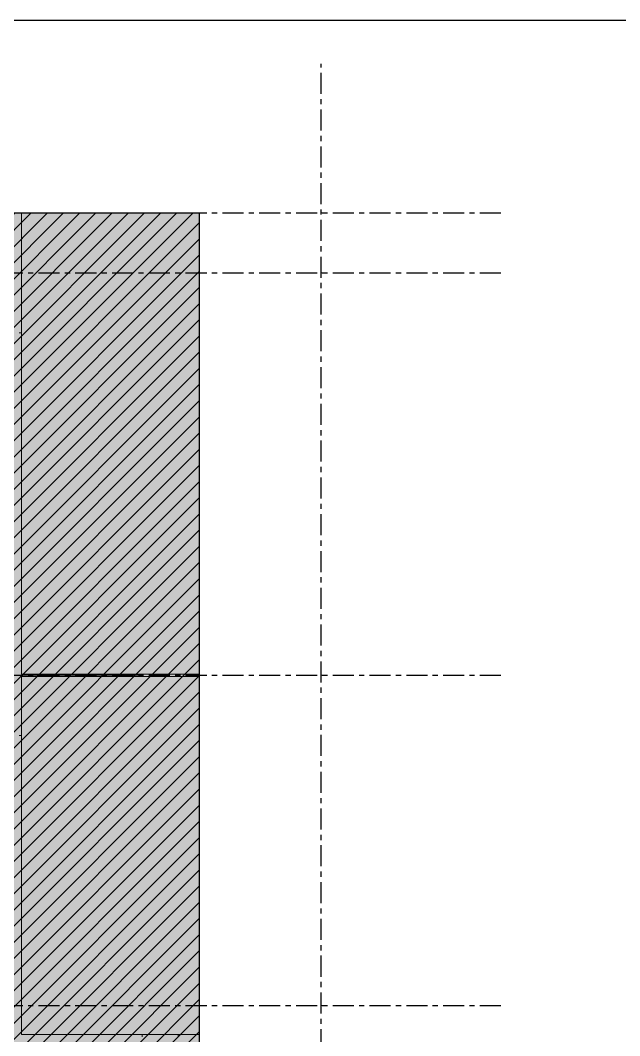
# Model space of a CAD drawing. Header units: millimetres. Extents: x 3774 to 718460, y -768339 to 192544.
# Drawn here: x 493139 to 498130, y -722317 to -713864 of the extents above; entities that cross this region are included whole.
import ezdxf
from ezdxf.enums import TextEntityAlignment as Align

# ---------------------------------------------------------------- set-up
doc = ezdxf.new("R2010")
doc.units = ezdxf.units.MM
doc.set_wipeout_variables(frame=1)
doc.linetypes.add('TA_GL_000.70000', pattern=[1.925, 0.7, -0.175, 0.175, -0.175, 0.7])
doc.linetypes.add('XKITLINE00', pattern=[0])
for name, color, linetype in [('000 - 0_SYM_DWG_GRID-BUBBLE_MAIN_COLOR_1', 7, 'Continuous'), ('000 - 0_SYM_DWG_GRIDLINE_MAIN_COLOR_251', 7, 'Continuous'), ('000 - CONCRETE_COL_HATCH_', 7, 'Continuous'), ('000 - CONCRETE_WALL_DEF_SUB', 7, 'Continuous'), ('000 - CONCRETE_WALL_WIPEOUT_', 7, 'Continuous'), ('000 - EXISTING_PRECAST_MAIN_COLOR_2', 7, 'Continuous'), ('DIM', 7, 'Continuous')]:
    doc.layers.add(name, color=color, linetype=linetype)
doc.layers.add('Part', color=7, linetype='Continuous', lineweight=0)
doc.styles.add('ARIAL', font='arial.ttf')
doc.styles.add('TA', font='', dxfattribs={"height": 4.5})
doc.styles.get('TA').set_extended_font_data('Cordia New')

# ---------------------------------------------------------------- blocks, each defined once
blk = doc.blocks.new('W-1-PP19-ST-ENT2_20260406-084955_STANDARD_PAPER_BLOCK')
at = {"layer": 'DIM', "color": 7}
blk.add_lwpolyline([(775, 0), (0, 0), (0, 443.999987), (775, 443.999987)], close=True, dxfattribs=at)
blk = doc.blocks.new('*U7976')
at = {"layer": '000 - 0_SYM_DWG_GRIDLINE_MAIN_COLOR_251', "color": 7, "linetype": 'ByBlock', "ltscale": 5}
blk.add_line((34.8, 0), (-343.8, 0), dxfattribs=at)
at = {"layer": '000 - 0_SYM_DWG_GRIDLINE_MAIN_COLOR_251', "color": 7}
blk.add_point((-309, 0), dxfattribs=at)
at = {"color": 7, "style": 'TA', "flags": 1}
blk.add_attdef('LOCATION', (6, -6), '', height=4.5, rotation=270, dxfattribs=at)
at = {"layer": '000 - 0_SYM_DWG_GRID-BUBBLE_MAIN_COLOR_1', "color": 7, "style": 'ARIAL'}
blk.add_attdef('GRID-HEAD', text='', height=4, rotation=90, dxfattribs=at).set_placement((52.8, 0), align=Align.MIDDLE_CENTER)
blk = doc.blocks.new('*U6975')
at = {"layer": '000 - 0_SYM_DWG_GRIDLINE_MAIN_COLOR_251', "color": 7, "linetype": 'ByBlock', "ltscale": 5}
blk.add_line((30, 0), (-194.06, 0), dxfattribs=at)
at = {"layer": '000 - 0_SYM_DWG_GRIDLINE_MAIN_COLOR_251', "color": 7}
for p in [(-164.06, 0), (0, 0)]:
    blk.add_point(p, dxfattribs=at)
at = {"color": 7, "style": 'TA', "flags": 1}
blk.add_attdef('LOCATION', (6, -6), '', height=4.5, rotation=270, dxfattribs=at)
blk = doc.blocks.new('*U6974')
at = {"layer": '000 - 0_SYM_DWG_GRIDLINE_MAIN_COLOR_251', "color": 7, "linetype": 'ByBlock', "ltscale": 5}
blk.add_line((30, 0), (-194.06, 0), dxfattribs=at)
at = {"layer": '000 - 0_SYM_DWG_GRIDLINE_MAIN_COLOR_251', "color": 7}
for p in [(-164.06, 0), (0, 0)]:
    blk.add_point(p, dxfattribs=at)
at = {"color": 7, "style": 'TA', "flags": 1}
blk.add_attdef('LOCATION', (6, -6), '', height=4.5, rotation=270, dxfattribs=at)
blk = doc.blocks.new('W-1-PP19-SE-ENT3_20260407-153749PP19_ENT3_ELE2_DIMS_1')
at = {"layer": '000 - 0_SYM_DWG_GRIDLINE_MAIN_COLOR_251', "color": 7, "linetype": 'TA_GL_000.70000'}
for name, p, xscale, yscale, zscale, rotation in [('*U7976', (2517, 102450), 50.00000000000007, 50.00000000000007, 50.00000000000007, 270), ('*U6975', (-5686.1, 118400), 50.00000000000003, 50.00000000000003, 50.00000000000003, 180), ('*U6975', (-5686.1, 117900), 50.00000000000003, 50.00000000000003, 50.00000000000003, 180), ('*U6974', (-5686.1, 114550), 50.00000000000003, 50.00000000000003, 50.00000000000003, 180), ('*U6974', (-5686.1, 111800), 50.00000000000003, 50.00000000000003, 50.00000000000003, 180)]:
    blk.add_blockref(name, p, dxfattribs=dict(at, xscale=xscale, yscale=yscale, zscale=zscale, rotation=rotation))
blk = doc.blocks.new('*A24055287')
at = {"layer": 'Part', "color": 7, "linetype": 'XKITLINE00', "lineweight": 0}
for p, q in [((2690.472485, -60.713163), (2691.672565, -60.713163)), ((2690.472487, -60.79316), (2690.472487, -60.713163)), ((2692.072565, -60.713163), (2696.632565, -60.713163)), ((2697.032565, -60.713163), (2703.672565, -60.713163)), ((2704.072565, -60.713163), (2710.232565, -60.713163)), ((2710.632565, -60.713163), (2715.672565, -60.713163)), ((2716.072565, -60.713163), (2720.632565, -60.713163)), ((2721.032565, -60.713163), (2725.272565, -60.713163)), ((2725.672565, -60.713163), (2726.472549, -60.713163)), ((2726.472547, -60.713163), (2726.472549, -60.713163)), ((2726.472549, -60.713163), (2726.472549, -60.79316)), ((2694.272525, -64.713163), (2694.432525, -64.713163)), ((2706.272525, -64.713163), (2706.432525, -64.713163)), ((2718.272525, -64.713163), (2718.432525, -64.713163))]:
    blk.add_line(p, q, dxfattribs=at)
blk = doc.blocks.new('*A24065288')
at = {"layer": 'Part', "color": 7, "linetype": 'XKITLINE00', "lineweight": 0}
for p, q in [((2694.272525, -82.713163), (2694.432525, -82.713163)), ((2706.272525, -82.713163), (2706.432525, -82.713163)), ((2718.272525, -82.713163), (2718.432525, -82.713163)), ((2690.472487, -84.79316), (2690.472487, -84.63316)), ((2726.472549, -84.79316), (2726.472549, -84.63316)), ((2694.272525, -86.713163), (2694.432525, -86.713163)), ((2706.272525, -86.713163), (2706.432525, -86.713163)), ((2718.272525, -86.713163), (2718.432525, -86.713163))]:
    blk.add_line(p, q, dxfattribs=at)
blk = doc.blocks.new('*A24085290')
at = {"layer": 'Part', "color": 7, "linetype": 'XKITLINE00', "lineweight": 0}
for p, q in [((2694.272525, -33.913163), (2694.432525, -33.913163)), ((2706.272525, -33.913163), (2706.432525, -33.913163)), ((2718.272525, -33.913163), (2718.432525, -33.913163)), ((2694.272525, -37.913163), (2694.432525, -37.913163)), ((2706.272525, -37.913163), (2706.432525, -37.913163)), ((2718.272525, -37.913163), (2718.432525, -37.913163))]:
    blk.add_line(p, q, dxfattribs=at)
blk = doc.blocks.new('*A24175299')
at = {"layer": 'Part', "color": 7, "linetype": 'XKITLINE00', "lineweight": 0}
for p, q in [((2726.472552, -84.79316), (2726.472552, -84.63316)), ((2728.872552, -84.79316), (2728.872552, -84.63316)), ((2726.472552, -108.79316), (2726.472552, -108.63316)), ((2728.872552, -108.79316), (2728.872552, -108.63316))]:
    blk.add_line(p, q, dxfattribs=at)
blk = doc.blocks.new('*A26145496')
at = {"layer": 'Part', "color": 7, "linetype": 'XKITLINE00', "lineweight": 0}
for p, q in [((2726.472525, -60.79316), (2726.472525, -60.63316)), ((2728.872525, -60.79316), (2728.872525, -60.63316))]:
    blk.add_line(p, q, dxfattribs=at)
blk = doc.blocks.new('*A26155497')
at = {"layer": 'Part', "color": 7, "linetype": 'XKITLINE00', "lineweight": 0}
for p, q in [((2724.672565, -60.713163), (2725.272565, -60.713163)), ((2724.672565, -60.793163), (2724.672565, -60.713163)), ((2725.672565, -60.713163), (2726.272565, -60.713163)), ((2726.272565, -60.713163), (2726.272565, -60.793163))]:
    blk.add_line(p, q, dxfattribs=at)
blk = doc.blocks.new('*A26165498')
at = {"layer": 'Part', "color": 7, "linetype": 'XKITLINE00', "lineweight": 0}
for p, q in [((2725.272565, -60.713163), (2725.272565, -60.63316)), ((2725.272565, -60.713163), (2725.672565, -60.713163)), ((2725.312565, -60.653163), (2725.312565, -60.63316)), ((2725.672565, -60.653163), (2725.312565, -60.653163)), ((2725.672565, -60.713163), (2725.672565, -60.653163))]:
    blk.add_line(p, q, dxfattribs=at)
blk = doc.blocks.new('*A26175499')
at = {"layer": 'Part', "color": 7, "linetype": 'XKITLINE00', "lineweight": 0}
for p, q in [((2720.632565, -60.713163), (2720.632565, -60.63316)), ((2720.632565, -60.713163), (2721.032565, -60.713163)), ((2720.672565, -60.653163), (2720.672565, -60.63316)), ((2721.032565, -60.653163), (2720.672565, -60.653163)), ((2721.032565, -60.713163), (2721.032565, -60.653163))]:
    blk.add_line(p, q, dxfattribs=at)
blk = doc.blocks.new('*A26185500')
at = {"layer": 'Part', "color": 7, "linetype": 'XKITLINE00', "lineweight": 0}
for p, q in [((2720.032565, -60.713163), (2720.632565, -60.713163)), ((2720.032565, -60.793163), (2720.032565, -60.713163)), ((2721.032565, -60.713163), (2721.632565, -60.713163)), ((2721.632565, -60.713163), (2721.632565, -60.793163))]:
    blk.add_line(p, q, dxfattribs=at)
blk = doc.blocks.new('A$Cdfe5f517')
at = {"layer": '000 - EXISTING_PRECAST_MAIN_COLOR_2', "color": 7, "linetype": 'XKITLINE00', "lineweight": 0}
for p, q in [((0, 15840), (-1480, 15840)), ((-1480, 15840), (-1480, 12000)), ((0, 15840), (0, 12000)), ((0, 12000), (-1480, 12000)), ((0, 11980), (-1480, 11980)), ((-1480, 11980), (-1480, 9000)), ((0, 11980), (0, 9000)), ((0, 9000), (-1480, 9000))]:
    blk.add_line(p, q, dxfattribs=at)
blk = doc.blocks.new('W-1-PP19-SE-ENT3_20260407-153318_PP19_ENT3_SE_ELE2')
at = {"layer": 'Part', "color": 7, "linetype": 'XKITLINE00', "lineweight": 0}
blk.add_line((2, 117900), (22, 117900), dxfattribs=at)
at = {"color": 7}
blk.add_blockref('A$Cdfe5f517', (1502, 102560.000375), dxfattribs=at)
at = {"color": 7, "lineweight": 0, "xscale": 125, "yscale": 125, "zscale": 125}
for name in ['*A24085290', '*A24055287', '*A26185500', '*A26175499', '*A26155497', '*A26165498', '*A26145496', '*A24065288', '*A24175299']:
    blk.add_blockref(name, (-339782.065625, 122139.145375), dxfattribs=at)
blk = doc.blocks.new('A$C77672e82')
at = {"color": 7}
blk.add_wipeout([(-9701.5, 950), (-9701.5, 1700), (-9866.7, 1700), (-9866.7, 950), (-9911.2, 950), (-9911.2, 3930), (-7211.2, 3930), (-7211.2, 12930), (-7036.2, 12930), (-7036.2, 16790), (-1761.2, 16790), (-1761.2, 950)], dxfattribs=at).dxf.layer = '000 - CONCRETE_WALL_WIPEOUT_'
at = {"layer": '000 - CONCRETE_COL_HATCH_', "transparency": 33554585}
h = blk.add_hatch(dxfattribs=at)
h.set_pattern_fill('ANSI31', scale=30)
h.paths.add_polyline_path([(-9701.5, 950), (-9701.5, 1700), (-9866.7, 1700), (-9866.7, 950), (-9911.2, 950), (-9911.2, 3930), (-7211.2, 3930), (-7211.2, 12930), (-7036.2, 12930), (-7036.2, 16790), (-1761.2, 16790), (-1761.2, 950)])
h = blk.add_hatch(dxfattribs=at)
h.set_pattern_fill('AR-CONC', scale=2.5)
h.paths.add_polyline_path([(-9701.5, 950), (-9701.5, 1700), (-9866.7, 1700), (-9866.7, 950), (-9911.2, 950), (-9911.2, 3930), (-7211.2, 3930), (-7211.2, 12930), (-7036.2, 12930), (-7036.2, 16790), (-1761.2, 16790), (-1761.2, 950)])
at = {"layer": '000 - CONCRETE_WALL_DEF_SUB', "color": 7}
blk.add_lwpolyline([(-9701.5, 950), (-9701.5, 1700), (-9866.7, 1700), (-9866.7, 950), (-9911.2, 950), (-9911.2, 3930), (-7211.2, 3930), (-7211.2, 12930), (-7036.2, 12930), (-7036.2, 16790), (-1761.2, 16790), (-1761.2, 950)], close=True, dxfattribs=at)

msp = doc.modelspace()

# ---------------------------------------------------------------- block references
at = {"color": 7}
msp.add_blockref('A$C77672e82', (496390.701, -732256.64), dxfattribs=at)

# ---------------------------------------------------------------- next in the draw order: block references
for name in ['W-1-PP19-SE-ENT3_20260407-153749PP19_ENT3_ELE2_DIMS_1', 'W-1-PP19-SE-ENT3_20260407-153318_PP19_ENT3_SE_ELE2']:
    msp.add_blockref(name, (493127.476, -833866.64), dxfattribs=at)
at = {"layer": 'DIM', "color": 7, "xscale": 50, "yscale": 50, "zscale": 50}
msp.add_blockref('W-1-PP19-ST-ENT2_20260406-084955_STANDARD_PAPER_BLOCK', (480265.746, -736063.653), dxfattribs=at)

doc.saveas('drawing.dxf')
